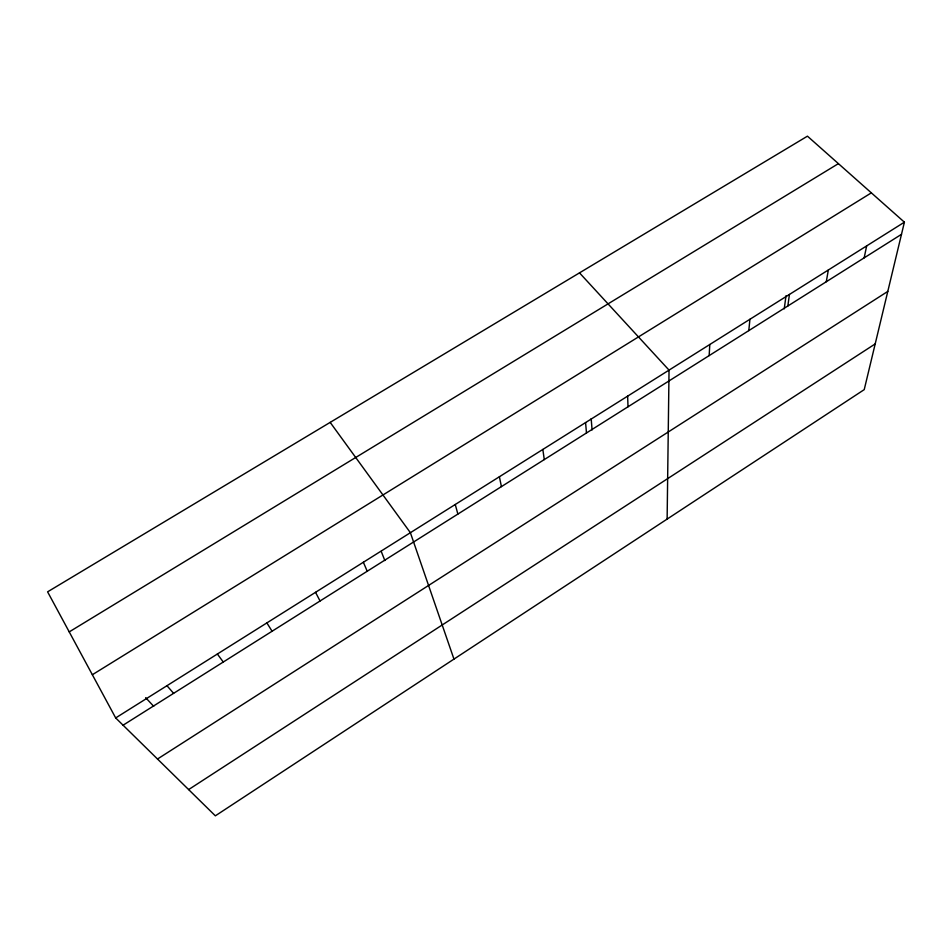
<?xml version="1.0" encoding="UTF-8"?>
<svg xmlns="http://www.w3.org/2000/svg" width="952" height="952" viewBox="0 0 952 952"><rect width="100%" height="100%" fill="white"/><g stroke="black" fill="none" stroke-linecap="round" stroke-linejoin="round"><path stroke-width="1.43" d="M667.126 519.09L669.042 370.126L579.506 272.867M709.157 355.608L709.799 344.505M748.796 330.606L749.926 319.289M784.246 308.853L786.007 295.727M787.839 305.985L789.434 294.454M826.288 281.744L828.335 269.999M864.178 257.849L866.653 245.913M904.4 222.185L864.226 389.63L215.354 815.828L115.68 717.939L47.6 591.835L807.451 136.172L904.4 222.185L115.68 717.939M188.627 789.589L875.197 343.91M157.508 759.018L887.788 291.419M123.07 725.21L901.484 234.323M92.356 674.73L871.342 192.863M69.222 631.89L838.403 163.637M145.668 697.661L153.7 706.336M166.969 685.702L173.609 693.33M217.365 654.024L223.268 662.021M330.177 422.379L410.383 532.703L453.961 659.105M266.881 622.906L272.082 631.236M315.54 592.311L320.05 600.986M363.367 562.251L367.222 571.248M381.205 551.327L384.846 560.549M455.258 504.5L457.864 514.08M499.395 476.75L501.418 486.615M542.83 449.451L544.282 459.578M585.575 422.581L586.48 432.97M591.18 418.713L592.084 429.959M627.642 396.151L628.011 406.778"/></g></svg>
